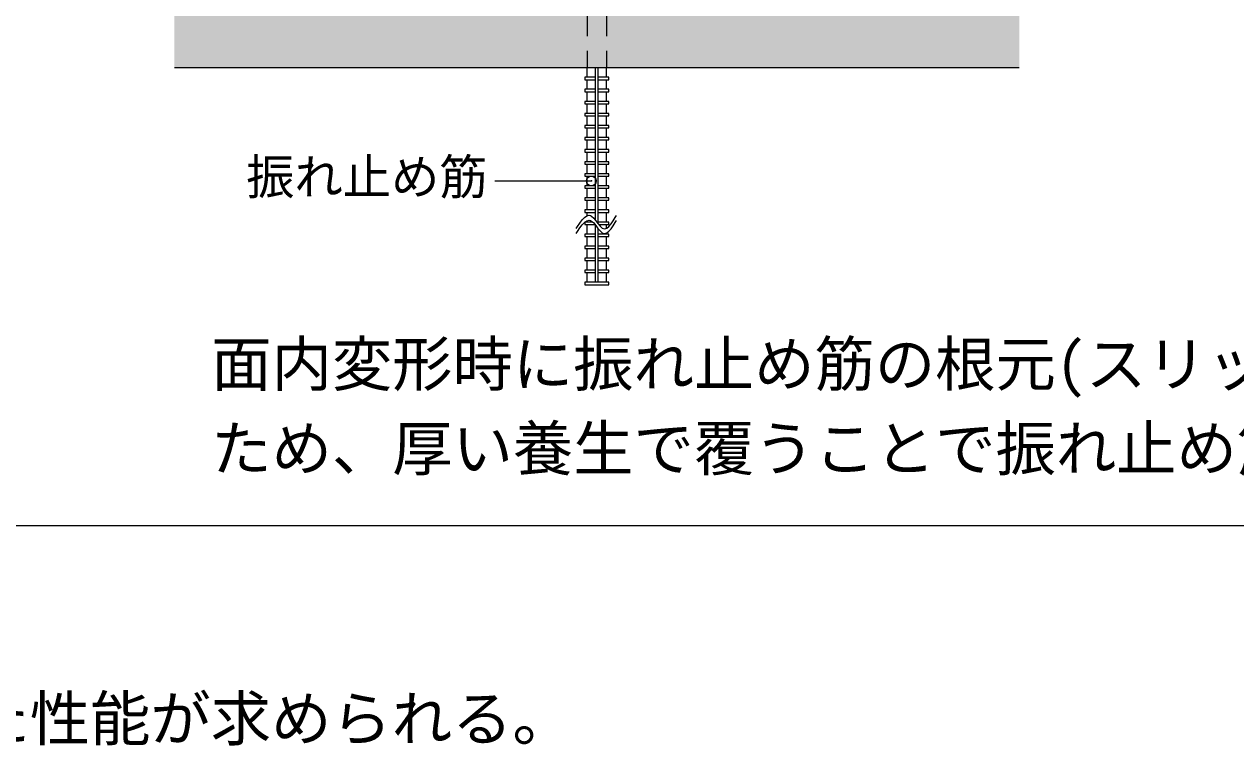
# Model space of a CAD drawing. Units: millimetres on the paper, enlarged 8 times, with parts at other scales. Extents: x -1603 to 1603, y -1111 to 1111.
# Drawn here: x 780.4 to 1182, y -4.9 to 234.4 of the extents above; entities that cross this region are included whole.
import ezdxf
from ezdxf.enums import TextEntityAlignment as Align

# ---------------------------------------------------------------- set-up
doc = ezdxf.new("R2010")
doc.units = ezdxf.units.MM
doc.header["$LTSCALE"] = 8
doc.header["$PDMODE"] = 32
doc.header["$PDSIZE"] = 3.2
doc.linetypes.add('DASHED1', pattern=[1.8, 1.2, -0.6])
doc.layers.add('1-0_', color=7, linetype='Continuous', lineweight=9)
doc.layers.add('3-0_通り芯', color=5, linetype='Continuous', lineweight=9)
doc.styles.add('ＭＳ ゴシック', font='')
doc.styles.get('ＭＳ ゴシック').set_extended_font_data('MS Gothic')

msp = doc.modelspace()

# ---------------------------------------------------------------- linework, layer by layer
at = {"layer": '1-0_'}
msp.add_lwpolyline([(1520, 556), (1520, 68), (40, 68)], dxfattribs=at)
at = {"layer": '3-0_通り芯', "color": 4, "linetype": 'DASHED1'}
for p, q in [((967, 240), (967, 220)), ((973.4, 240), (973.4, 220))]:
    msp.add_line(p, q, dxfattribs=at)
at = {"layer": '3-0_通り芯', "color": 7}
for p, q in [((830.2, 220), (1110.2, 220)), ((936.4, 182.4), (968.4, 182.4))]:
    msp.add_line(p, q, dxfattribs=at)
at = {"layer": '3-0_通り芯', "color": 4}
for p, q in [((967, 216.8), (967, 220)), ((969.8, 169.32), (969.8, 220)), ((970.6, 168.288), (970.6, 220)), ((973.4, 216.8), (973.4, 220)), ((967, 212.8), (967, 216)), ((973.4, 212.8), (973.4, 216)), ((967, 208.8), (967, 212)), ((973.4, 208.8), (973.4, 212)), ((967, 204.8), (967, 208)), ((973.4, 204.8), (973.4, 208)), ((967, 200.8), (967, 204)), ((973.4, 200.8), (973.4, 204)), ((967, 196.8), (967, 200)), ((973.4, 196.8), (973.4, 200)), ((967, 192.8), (967, 196)), ((973.4, 192.8), (973.4, 196)), ((967, 188.8), (967, 192)), ((973.4, 188.8), (973.4, 192)), ((967, 184.8), (967, 188)), ((973.4, 184.8), (973.4, 188)), ((967, 180.8), (967, 184)), ((973.4, 180.8), (973.4, 184)), ((967, 176.8), (967, 180)), ((973.4, 176.8), (973.4, 180)), ((967, 172.8), (967, 176)), ((973.4, 172.8), (973.4, 176)), ((967, 170.87), (967, 172)), ((967, 168.8), (967, 169.27)), ((973.4, 168.8), (973.4, 172)), ((967, 164.8), (967, 168)), ((969.8, 148.8), (969.8, 167.72)), ((970.6, 148.8), (970.6, 166.688)), ((973.4, 166.73), (973.4, 168)), ((973.4, 164.8), (973.4, 165.13)), ((967, 160.8), (967, 164)), ((973.4, 160.8), (973.4, 164)), ((967, 156.8), (967, 160)), ((973.4, 156.8), (973.4, 160)), ((967, 152.8), (967, 156)), ((973.4, 152.8), (973.4, 156)), ((967, 148.8), (967, 152)), ((973.4, 148.8), (973.4, 152))]:
    msp.add_line(p, q, dxfattribs=at)
at = {"layer": '3-0_通り芯'}
for p, q in [((969.8, 216.8), (966.2, 216.8)), ((966.2, 216.8), (966.2, 216)), ((966.2, 216), (969.8, 216)), ((974.2, 216.8), (970.6, 216.8)), ((970.6, 216), (974.2, 216)), ((974.2, 216), (974.2, 216.8)), ((969.8, 212.8), (966.2, 212.8)), ((966.2, 212.8), (966.2, 212)), ((966.2, 212), (969.8, 212)), ((974.2, 212.8), (970.6, 212.8)), ((970.6, 212), (974.2, 212)), ((974.2, 212), (974.2, 212.8)), ((969.8, 208.8), (966.2, 208.8)), ((966.2, 208.8), (966.2, 208)), ((966.2, 208), (969.8, 208)), ((969.8, 204.8), (966.2, 204.8)), ((966.2, 204.8), (966.2, 204)), ((974.2, 208.8), (970.6, 208.8)), ((970.6, 208), (974.2, 208)), ((974.2, 204.8), (970.6, 204.8)), ((974.2, 208), (974.2, 208.8)), ((974.2, 204), (974.2, 204.8)), ((966.2, 204), (969.8, 204)), ((969.8, 200.8), (966.2, 200.8)), ((966.2, 200.8), (966.2, 200)), ((970.6, 204), (974.2, 204)), ((974.2, 200.8), (970.6, 200.8)), ((974.2, 200), (974.2, 200.8)), ((966.2, 200), (969.8, 200)), ((969.8, 196.8), (966.2, 196.8)), ((966.2, 196.8), (966.2, 196)), ((970.6, 200), (974.2, 200)), ((974.2, 196.8), (970.6, 196.8)), ((974.2, 196), (974.2, 196.8)), ((966.2, 196), (969.8, 196)), ((969.8, 192.8), (966.2, 192.8)), ((966.2, 192.8), (966.2, 192)), ((970.6, 196), (974.2, 196)), ((974.2, 192.8), (970.6, 192.8)), ((974.2, 192), (974.2, 192.8)), ((966.2, 192), (969.8, 192)), ((969.8, 188.8), (966.2, 188.8)), ((966.2, 188.8), (966.2, 188)), ((970.6, 192), (974.2, 192)), ((974.2, 188.8), (970.6, 188.8)), ((974.2, 188), (974.2, 188.8)), ((966.2, 188), (969.8, 188)), ((969.8, 184.8), (966.2, 184.8)), ((966.2, 184.8), (966.2, 184)), ((970.6, 188), (974.2, 188)), ((974.2, 184.8), (970.6, 184.8)), ((974.2, 184), (974.2, 184.8)), ((966.2, 184), (969.8, 184)), ((969.8, 180.8), (966.2, 180.8)), ((966.2, 180.8), (966.2, 180)), ((970.6, 184), (974.2, 184)), ((974.2, 180.8), (970.6, 180.8)), ((974.2, 180), (974.2, 180.8)), ((966.2, 180), (969.8, 180)), ((969.8, 176.8), (966.2, 176.8)), ((966.2, 176.8), (966.2, 176)), ((970.6, 180), (974.2, 180)), ((974.2, 176.8), (970.6, 176.8)), ((974.2, 176), (974.2, 176.8)), ((966.2, 176), (969.8, 176)), ((969.8, 172.8), (966.2, 172.8)), ((966.2, 172.8), (966.2, 172)), ((970.6, 176), (974.2, 176)), ((974.2, 172.8), (970.6, 172.8)), ((974.2, 172), (974.2, 172.8)), ((966.2, 172), (969.8, 172)), ((968.828, 168.8), (966.2, 168.8)), ((966.2, 168.8), (966.2, 168)), ((970.6, 172), (974.2, 172)), ((974.2, 168.8), (970.6, 168.8)), ((974.2, 168), (974.2, 168.8)), ((966.2, 168), (969.571, 168)), ((969.8, 164.8), (966.2, 164.8)), ((966.2, 164.8), (966.2, 164)), ((974.2, 164.8), (970.6, 164.8)), ((970.825, 168), (974.2, 168)), ((974.2, 164), (974.2, 164.8)), ((966.2, 164), (969.8, 164)), ((969.8, 160.8), (966.2, 160.8)), ((966.2, 160.8), (966.2, 160)), ((970.6, 164), (974.2, 164)), ((974.2, 160.8), (970.6, 160.8)), ((974.2, 160), (974.2, 160.8)), ((966.2, 160), (969.8, 160)), ((969.8, 156.8), (966.2, 156.8)), ((966.2, 156.8), (966.2, 156)), ((970.6, 160), (974.2, 160)), ((974.2, 156.8), (970.6, 156.8)), ((974.2, 156), (974.2, 156.8)), ((966.2, 156), (969.8, 156)), ((969.8, 152.8), (966.2, 152.8)), ((966.2, 152.8), (966.2, 152)), ((970.6, 156), (974.2, 156)), ((974.2, 152.8), (970.6, 152.8)), ((974.2, 152), (974.2, 152.8)), ((966.2, 152), (969.8, 152)), ((974.2, 148.8), (966.2, 148.8)), ((966.2, 148.8), (966.2, 148)), ((970.6, 152), (974.2, 152)), ((974.2, 148), (974.2, 148.8)), ((966.2, 148), (974.2, 148))]:
    msp.add_line(p, q, dxfattribs=at)
at = {"layer": '3-0_通り芯', "color": 3}
for p, q in [((964.603, 168.441), (965.362, 169.464)), ((965.362, 169.464), (966.119, 170.289)), ((965.362, 167.864), (966.119, 168.689)), ((966.119, 170.289), (966.872, 170.837)), ((966.119, 168.689), (966.872, 169.237)), ((966.872, 170.837), (967.62, 171.032)), ((966.872, 169.237), (967.62, 169.432)), ((967.62, 171.032), (968.052, 170.952)), ((967.62, 169.432), (968.052, 169.352)), ((968.052, 170.952), (968.466, 170.73)), ((968.052, 169.352), (968.466, 169.13)), ((968.466, 170.73), (969.177, 170.081)), ((968.466, 169.13), (969.177, 168.481)), ((969.177, 170.081), (969.884, 169.218)), ((969.884, 169.218), (970.588, 168.288)), ((974.922, 168.138), (975.629, 169.148)), ((975.629, 169.148), (976.336, 170.274)), ((975.629, 167.548), (976.336, 168.674)), ((976.336, 170.274), (976.746, 170.952)), ((976.336, 168.674), (976.746, 169.352)), ((963.4, 166.605), (963.842, 167.295)), ((963.4, 165.005), (963.842, 165.695)), ((963.842, 167.295), (964.603, 168.441)), ((963.842, 165.695), (964.603, 166.841)), ((964.603, 166.841), (965.362, 167.864)), ((969.177, 168.481), (969.884, 167.618)), ((969.884, 167.618), (970.588, 166.688)), ((970.588, 168.288), (971.29, 167.436)), ((970.588, 166.688), (971.29, 165.836)), ((971.29, 167.436), (971.992, 166.808)), ((971.29, 165.836), (971.992, 165.208)), ((971.992, 166.808), (972.399, 166.605)), ((971.992, 165.208), (972.399, 165.005)), ((972.399, 166.605), (972.807, 166.547)), ((972.399, 165.005), (972.807, 164.947)), ((972.807, 166.547), (973.511, 166.764)), ((972.807, 164.947), (973.511, 165.164)), ((973.511, 166.764), (974.216, 167.319)), ((973.511, 165.164), (974.216, 165.719)), ((974.216, 167.319), (974.922, 168.138)), ((974.216, 165.719), (974.922, 166.538)), ((974.922, 166.538), (975.629, 167.548))]:
    msp.add_line(p, q, dxfattribs=at)
at = {"layer": '3-0_通り芯', "color": 7}
msp.add_point((968.4, 182.4), dxfattribs=at)
at = {"layer": '3-0_通り芯', "color": 51}
msp.add_solid([(1110.2, 220), (1110.2, 240), (830.2, 220), (830.2, 240)], dxfattribs=at)

# ---------------------------------------------------------------- texts
at = {"layer": '1-0_', "style": 'ＭＳ ゴシック'}
msp.add_text('水平スリットの振れ止め筋は防錆性に加え、二次壁との絶縁と面外拘束を考慮した性能が求められる。', height=14.66, dxfattribs=at).set_placement((42.4, -7.6), align=Align.BOTTOM_LEFT)
at = {"layer": '3-0_通り芯', "color": 7, "style": 'ＭＳ ゴシック'}
for s, height, p in [('振れ止め筋', 11.73, (854, 174.4)), ('面内変形時に振れ止め筋の根元(スリット付近)にせん断力が集中する', 14.66, (842.4, 110)), ('ため、厚い養生で覆うことで振れ止め筋の変形が穏やかになる', 14.66, (842.4, 82))]:
    msp.add_text(s, height=height, dxfattribs=at).set_placement(p, align=Align.BOTTOM_LEFT)

doc.saveas('drawing.dxf')
